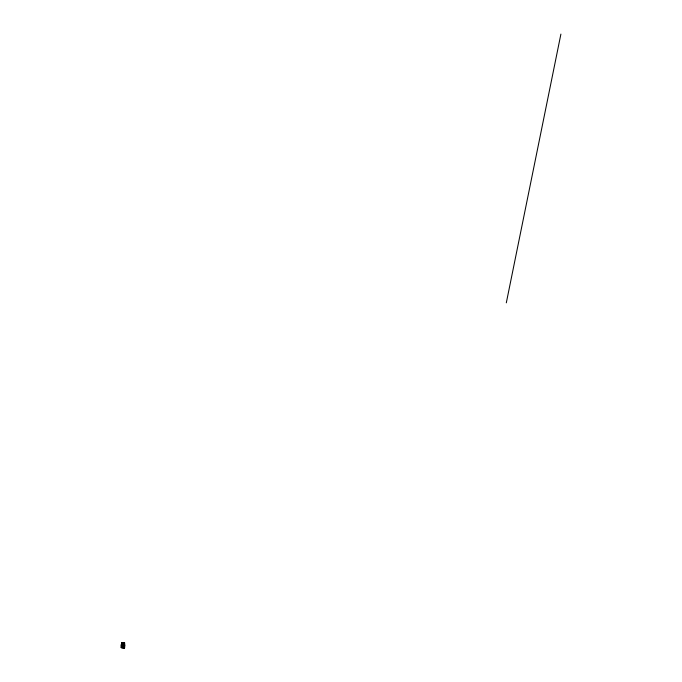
<?xml version="1.0" encoding="UTF-8"?>
<svg xmlns="http://www.w3.org/2000/svg" width="682" height="682" viewBox="0 0 682 682"><rect width="100%" height="100%" fill="white"/><g stroke="black" fill="none" stroke-linecap="round" stroke-linejoin="round"><path stroke-width="1.02" d="M122.76 642.845L122.266 642.691L123.936 642.828L124.576 644.643L122.24 644.447L122.402 643.765M123.118 646.084L123.092 647.73L123.331 646.033M123.536 646.451L122.01 646.169L122.001 645.539L123.041 645.615L123.161 646.493M123.894 647.022L123.885 646.314L124.55 646.366L124.03 645.718L124.439 646.775M123.323 646.101L122.035 646.05L122.18 647.653L124.465 647.832L124.115 646.86L124.363 647.389M123.945 645.3L123.05 645.206L123.016 646.246L122.018 645.556L121.993 646.689L123.647 647.005L122.001 646.689L122.018 645.556L123.024 645.632M122.53 645.871L123.033 645.01L124.635 645.121L124.482 647.849L121.277 647.602L121.345 644.874L122.342 645.274M121.302 647.585L122.172 647.653L122.18 646.707L123.075 646.732M122.41 646.05L122.342 645.385M122.368 645.649L122.214 644.942L122.214 645.564M124.584 645.479L123.578 645.675L123.587 645.044L123.118 646.937L123.621 647.764L123.851 646.118M121.302 644.814L121.251 647.636L124.618 647.9L124.67 645.087L121.166 644.857M121.848 644.388L124.576 644.643L124.593 644.115M122.18 645.692L123.041 645.675M122.044 644.43L122.078 643.288M122.155 647.644L122.197 646.741M122.214 644.464L122.274 643.757M122.3 643.45L122.249 642.666L123.075 642.751L123.084 643.39L123.638 643.433L123.621 642.794L123.613 643.416L122.393 643.331L122.376 643.927L123.919 644.055L123.877 644.601M122.359 646.178L122.317 644.959M122.607 643.458L122.41 642.708M122.428 646.161L122.607 645.504M123.161 644.686L123.178 643.987L122.24 644.047L122.649 643.799M122.666 644.993L123.561 645.504M122.888 644.49L122.342 644.192M122.922 642.759L123.613 643.041M122.922 643.987L122.027 643.919M123.058 642.776L123.033 643.39L122.24 643.441M123.127 644.712L123.152 643.996M123.195 643.373L123.203 642.862M123.348 645.215L123.34 645.547M123.672 644.158L123.74 643.808M123.306 643.407L123.391 642.973M123.902 643.493L124.047 644.055M123.57 646.314L121.925 646.144M123.604 644.541L123.161 644.337M123.621 647.755L123.63 647.235L124.499 647.286M123.664 644.158L123.74 643.714M123.732 647.764L123.74 647.244M123.809 645.683L124.567 645.769M123.817 645.078L124.397 645.121M123.936 645.692L124.448 645.76M123.928 644.771L123.868 643.876M123.919 643.458L123.902 642.853M124.124 646.681L124.243 646.843M124.405 646.979L124.448 647.823L124.601 645.138M123.348 645.215L123.578 645.666M123.911 644.584L123.919 644.055M124.576 644.123L123.416 643.996M506.308 302.842L560.902 34.1M123.348 643.194L122.965 643.135M123.11 646.527L123.877 646.579M123.101 646.954L124.533 646.374M122.044 643.279L122.828 643.424M123.34 643.817L124.081 643.936M122.24 645.027L123.63 645.283M122.334 645.752L122.982 645.786M123.561 646.655L122.087 646.672M122.001 642.632L121.967 644.626L124.635 644.84L124.67 642.845L122.001 642.632"/></g></svg>
